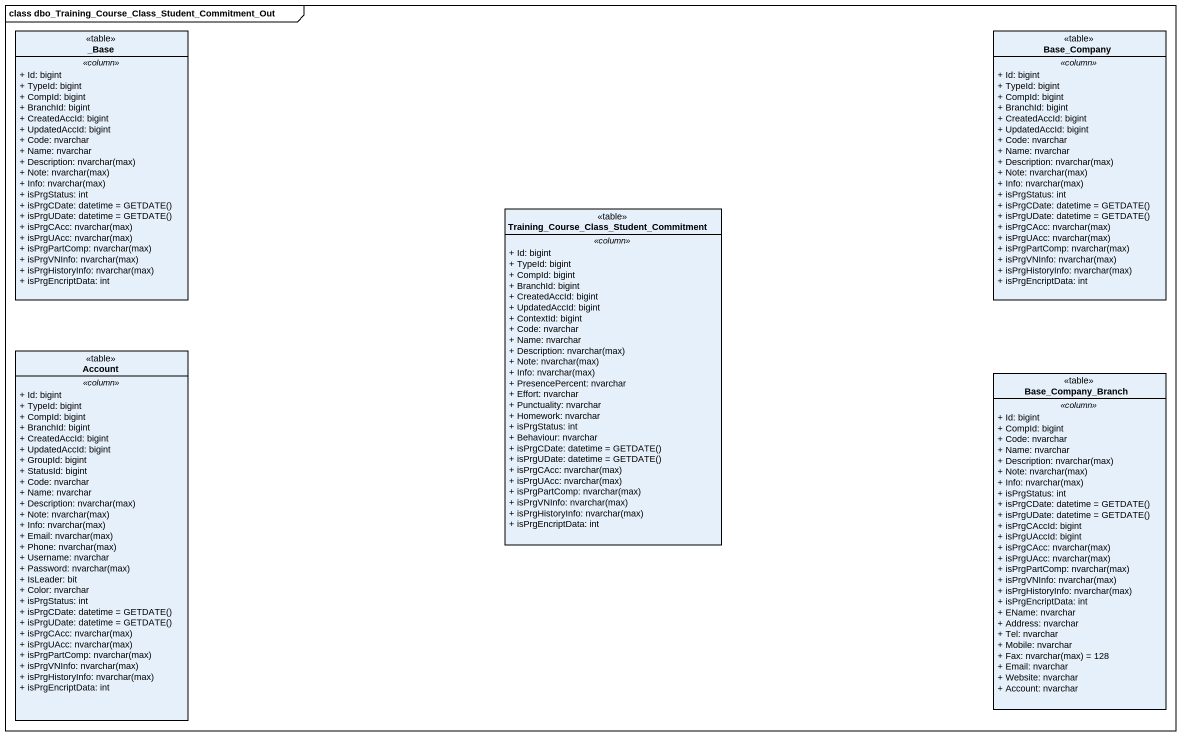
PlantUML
@startuml
mainframe class dbo_Training_Course_Class_Student_Commitment_Out
hide circle
hide empty members
skinparam classAttributeIconSize 0
class "_Base" as Base <<table>> {
  .. <<column>> ..
  + Id: bigint
  + TypeId: bigint
  + CompId: bigint
  + BranchId: bigint
  + CreatedAccId: bigint
  + UpdatedAccId: bigint
  + Code: nvarchar
  + Name: nvarchar
  {field} + Description: nvarchar(max)
  {field} + Note: nvarchar(max)
  {field} + Info: nvarchar(max)
  + isPrgStatus: int
  {field} + isPrgCDate: datetime = GETDATE()
  {field} + isPrgUDate: datetime = GETDATE()
  {field} + isPrgCAcc: nvarchar(max)
  {field} + isPrgUAcc: nvarchar(max)
  {field} + isPrgPartComp: nvarchar(max)
  {field} + isPrgVNInfo: nvarchar(max)
  {field} + isPrgHistoryInfo: nvarchar(max)
  + isPrgEncriptData: int
}
class Base_Company <<table>> {
  .. <<column>> ..
  + Id: bigint
  + TypeId: bigint
  + CompId: bigint
  + BranchId: bigint
  + CreatedAccId: bigint
  + UpdatedAccId: bigint
  + Code: nvarchar
  + Name: nvarchar
  {field} + Description: nvarchar(max)
  {field} + Note: nvarchar(max)
  {field} + Info: nvarchar(max)
  + isPrgStatus: int
  {field} + isPrgCDate: datetime = GETDATE()
  {field} + isPrgUDate: datetime = GETDATE()
  {field} + isPrgCAcc: nvarchar(max)
  {field} + isPrgUAcc: nvarchar(max)
  {field} + isPrgPartComp: nvarchar(max)
  {field} + isPrgVNInfo: nvarchar(max)
  {field} + isPrgHistoryInfo: nvarchar(max)
  + isPrgEncriptData: int
}
class "Training_Course_Class_Student_Commitment" as Training_Course_Class <<table>> {
  .. <<column>> ..
  + Id: bigint
  + TypeId: bigint
  + CompId: bigint
  + BranchId: bigint
  + CreatedAccId: bigint
  + UpdatedAccId: bigint
  + ContextId: bigint
  + Code: nvarchar
  + Name: nvarchar
  {field} + Description: nvarchar(max)
  {field} + Note: nvarchar(max)
  {field} + Info: nvarchar(max)
  + PresencePercent: nvarchar
  + Effort: nvarchar
  + Punctuality: nvarchar
  + Homework: nvarchar
  + isPrgStatus: int
  + Behaviour: nvarchar
  {field} + isPrgCDate: datetime = GETDATE()
  {field} + isPrgUDate: datetime = GETDATE()
  {field} + isPrgCAcc: nvarchar(max)
  {field} + isPrgUAcc: nvarchar(max)
  {field} + isPrgPartComp: nvarchar(max)
  {field} + isPrgVNInfo: nvarchar(max)
  {field} + isPrgHistoryInfo: nvarchar(max)
  + isPrgEncriptData: int
}
class Account <<table>> {
  .. <<column>> ..
  + Id: bigint
  + TypeId: bigint
  + CompId: bigint
  + BranchId: bigint
  + CreatedAccId: bigint
  + UpdatedAccId: bigint
  + GroupId: bigint
  + StatusId: bigint
  + Code: nvarchar
  + Name: nvarchar
  {field} + Description: nvarchar(max)
  {field} + Note: nvarchar(max)
  {field} + Info: nvarchar(max)
  {field} + Email: nvarchar(max)
  {field} + Phone: nvarchar(max)
  + Username: nvarchar
  {field} + Password: nvarchar(max)
  + IsLeader: bit
  + Color: nvarchar
  + isPrgStatus: int
  {field} + isPrgCDate: datetime = GETDATE()
  {field} + isPrgUDate: datetime = GETDATE()
  {field} + isPrgCAcc: nvarchar(max)
  {field} + isPrgUAcc: nvarchar(max)
  {field} + isPrgPartComp: nvarchar(max)
  {field} + isPrgVNInfo: nvarchar(max)
  {field} + isPrgHistoryInfo: nvarchar(max)
  + isPrgEncriptData: int
}
class Base_Company_Branch <<table>> {
  .. <<column>> ..
  + Id: bigint
  + CompId: bigint
  + Code: nvarchar
  + Name: nvarchar
  {field} + Description: nvarchar(max)
  {field} + Note: nvarchar(max)
  {field} + Info: nvarchar(max)
  + isPrgStatus: int
  {field} + isPrgCDate: datetime = GETDATE()
  {field} + isPrgUDate: datetime = GETDATE()
  + isPrgCAccId: bigint
  + isPrgUAccId: bigint
  {field} + isPrgCAcc: nvarchar(max)
  {field} + isPrgUAcc: nvarchar(max)
  {field} + isPrgPartComp: nvarchar(max)
  {field} + isPrgVNInfo: nvarchar(max)
  {field} + isPrgHistoryInfo: nvarchar(max)
  + isPrgEncriptData: int
  + EName: nvarchar
  + Address: nvarchar
  + Tel: nvarchar
  + Mobile: nvarchar
  {field} + Fax: nvarchar(max) = 128
  + Email: nvarchar
  + Website: nvarchar
  + Account: nvarchar
}
@enduml
